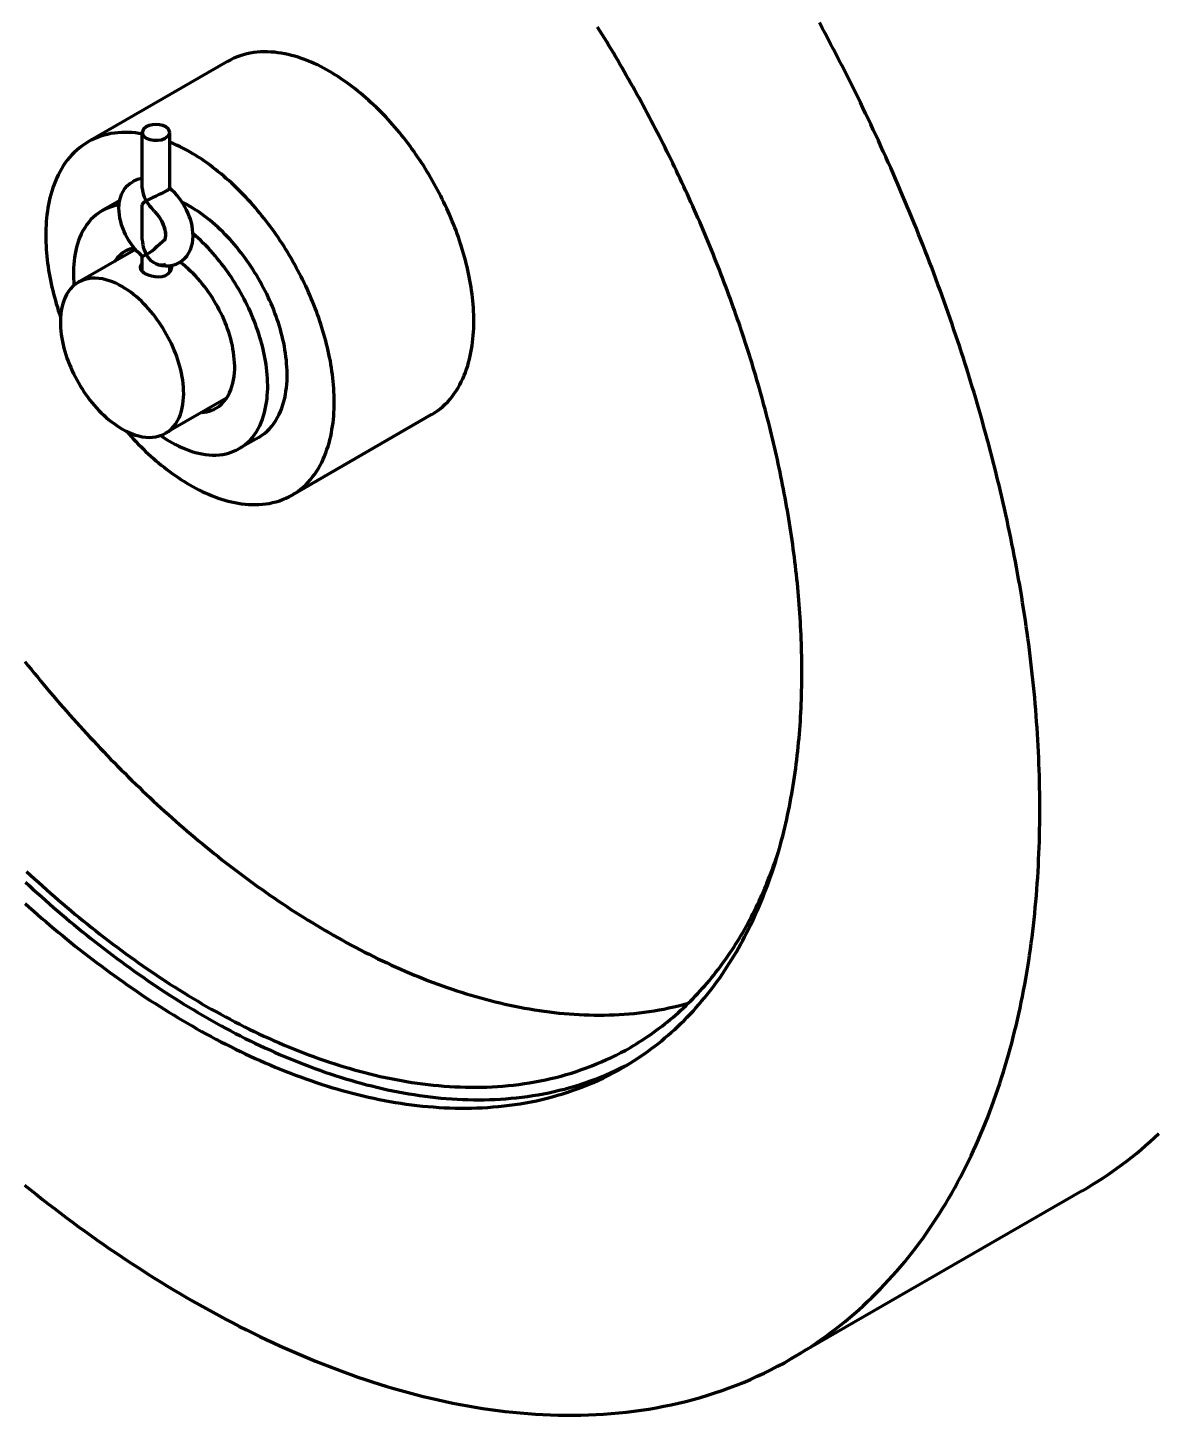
# Model space of a CAD drawing. Header units: millimetres. Extents: x 0 to 2382, y 0 to 420.
# Drawn here: x 293.44 to 309.89, y 55.86 to 76.07 of the extents above; entities that cross this region are included whole.
import ezdxf

# ---------------------------------------------------------------- set-up
doc = ezdxf.new("R2010")
doc.units = ezdxf.units.MM
doc.layers.add('01-VISIBLE', color=7, linetype='CONTINUOUS', lineweight=70)

msp = doc.modelspace()

# ---------------------------------------------------------------- linework, layer by layer
at = {"layer": '01-VISIBLE'}
for p, q in [((296.354, 75.581), (294.321, 74.407)), ((295.111, 73.733), (295.111, 74.546)), ((295.511, 73.733), (295.511, 74.546)), ((294.783, 73.554), (294.523, 73.404)), ((295.111, 72.988), (295.111, 73.491)), ((295.01, 72.842), (294.181, 72.363)), ((295.111, 72.519), (295.111, 72.744)), ((295.511, 72.505), (295.511, 72.604)), ((296.338, 70.676), (295.451, 70.164)), ((299.324, 70.437), (297.291, 69.263)), ((296.806, 70.103), (296.523, 69.94)), ((308.798, 59.129), (304.556, 56.68))]:
    msp.add_line(p, q, dxfattribs=at)
for points in [[(302.106, 60.923), (302.16, 60.955), (302.214, 60.988), (302.267, 61.021), (302.32, 61.055), (302.372, 61.09), (302.423, 61.126), (302.475, 61.163), (302.525, 61.2), (302.575, 61.238), (302.625, 61.277), (302.674, 61.316), (302.722, 61.357), (302.77, 61.397), (302.817, 61.439), (302.863, 61.481), (302.909, 61.524), (302.955, 61.568), (302.999, 61.612), (303.044, 61.657), (303.087, 61.702), (303.13, 61.748), (303.172, 61.795), (303.214, 61.842), (303.255, 61.89), (303.295, 61.938), (303.334, 61.987), (303.373, 62.036), (303.412, 62.086), (303.45, 62.136), (303.487, 62.187), (303.523, 62.238), (303.559, 62.29), (303.594, 62.342), (303.629, 62.395), (303.663, 62.448), (303.696, 62.501), (303.728, 62.555), (303.761, 62.609), (303.792, 62.663), (303.823, 62.718), (303.853, 62.773), (303.882, 62.829), (303.911, 62.885), (303.94, 62.941), (303.967, 62.997), (303.995, 63.054), (304.021, 63.111), (304.047, 63.168), (304.073, 63.226), (304.097, 63.284), (304.122, 63.342), (304.145, 63.4), (304.168, 63.458), (304.191, 63.517), (304.213, 63.576), (304.235, 63.635), (304.255, 63.694), (304.276, 63.754), (304.296, 63.813), (304.315, 63.873), (304.334, 63.933), (304.352, 63.993), (304.37, 64.054), (304.387, 64.114), (304.404, 64.175), (304.42, 64.236), (304.436, 64.296), (304.451, 64.357), (304.466, 64.419), (304.48, 64.48), (304.494, 64.541), (304.508, 64.603), (304.52, 64.664), (304.533, 64.726), (304.545, 64.787), (304.556, 64.849), (304.568, 64.911), (304.578, 64.973), (304.588, 65.035), (304.598, 65.097), (304.608, 65.159), (304.617, 65.222), (304.625, 65.284), (304.633, 65.346), (304.641, 65.409), (304.648, 65.471), (304.655, 65.534), (304.662, 65.596), (304.668, 65.659), (304.674, 65.721), (304.679, 65.784), (304.684, 65.847), (304.688, 65.909), (304.693, 65.972), (304.696, 66.035), (304.7, 66.098), (304.703, 66.161), (304.706, 66.223), (304.708, 66.286), (304.71, 66.349), (304.712, 66.412), (304.713, 66.475), (304.714, 66.538), (304.715, 66.601), (304.715, 66.663), (304.715, 66.726), (304.715, 66.789), (304.714, 66.852), (304.713, 66.915), (304.712, 66.978), (304.71, 67.041), (304.708, 67.103), (304.706, 67.166), (304.703, 67.229), (304.7, 67.292), (304.697, 67.355), (304.694, 67.418), (304.69, 67.48), (304.686, 67.543), (304.681, 67.606), (304.677, 67.668), (304.672, 67.731), (304.666, 67.794), (304.661, 67.856), (304.655, 67.919), (304.649, 67.982), (304.643, 68.044), (304.636, 68.107), (304.629, 68.169), (304.622, 68.232), (304.614, 68.294), (304.606, 68.357), (304.598, 68.419), (304.59, 68.481), (304.582, 68.544), (304.573, 68.606), (304.564, 68.668), (304.554, 68.73), (304.545, 68.792), (304.535, 68.854), (304.525, 68.916), (304.514, 68.979), (304.504, 69.04), (304.493, 69.102), (304.482, 69.164), (304.471, 69.226), (304.459, 69.288), (304.447, 69.35), (304.435, 69.411), (304.423, 69.473), (304.41, 69.535), (304.398, 69.596), (304.385, 69.658), (304.372, 69.719), (304.358, 69.781), (304.344, 69.842), (304.331, 69.903), (304.316, 69.965), (304.302, 70.026), (304.288, 70.087), (304.273, 70.148), (304.258, 70.209), (304.243, 70.27), (304.227, 70.331), (304.211, 70.392), (304.196, 70.453), (304.18, 70.514), (304.163, 70.575), (304.147, 70.635), (304.13, 70.696), (304.113, 70.756), (304.096, 70.817), (304.079, 70.877), (304.061, 70.938), (304.043, 70.998), (304.025, 71.058), (304.007, 71.119), (303.989, 71.179), (303.97, 71.239), (303.952, 71.299), (303.933, 71.359), (303.914, 71.419), (303.894, 71.478), (303.875, 71.538), (303.855, 71.598), (303.835, 71.658), (303.815, 71.717), (303.795, 71.777), (303.774, 71.836), (303.754, 71.896), (303.733, 71.955), (303.712, 72.014), (303.69, 72.073), (303.669, 72.132), (303.647, 72.191), (303.625, 72.25), (303.604, 72.309), (303.581, 72.368), (303.559, 72.427), (303.536, 72.486), (303.514, 72.544), (303.491, 72.603), (303.468, 72.661), (303.444, 72.72), (303.421, 72.778), (303.397, 72.836), (303.374, 72.895), (303.35, 72.953), (303.326, 73.011), (303.301, 73.069), (303.277, 73.127), (303.252, 73.185), (303.227, 73.242), (303.202, 73.3), (303.177, 73.358), (303.152, 73.415), (303.126, 73.473), (303.1, 73.53), (303.075, 73.587), (303.049, 73.645), (303.022, 73.702), (302.996, 73.759), (302.969, 73.816), (302.943, 73.873), (302.916, 73.93), (302.889, 73.986), (302.862, 74.043), (302.834, 74.1), (302.807, 74.156), (302.779, 74.213), (302.751, 74.269), (302.723, 74.325), (302.695, 74.381), (302.666, 74.437), (302.638, 74.494), (302.609, 74.549), (302.58, 74.605), (302.551, 74.661), (302.522, 74.717), (302.493, 74.772), (302.463, 74.828), (302.434, 74.883), (302.404, 74.939), (302.374, 74.994), (302.344, 75.049), (302.313, 75.104), (302.283, 75.159), (302.252, 75.214), (302.222, 75.269), (302.191, 75.324), (302.159, 75.379), (302.128, 75.433), (302.097, 75.488), (302.065, 75.542), (302.034, 75.596), (302.002, 75.65), (301.97, 75.705), (301.937, 75.759), (301.905, 75.812), (301.873, 75.866), (301.84, 75.92), (301.807, 75.974), (301.774, 76.027), (301.741, 76.081)], [(304.556, 56.68), (304.631, 56.724), (304.706, 56.769), (304.78, 56.816), (304.853, 56.863), (304.925, 56.912), (304.997, 56.962), (305.068, 57.012), (305.138, 57.064), (305.208, 57.117), (305.277, 57.171), (305.345, 57.226), (305.412, 57.282), (305.478, 57.338), (305.544, 57.396), (305.608, 57.455), (305.672, 57.515), (305.735, 57.575), (305.797, 57.637), (305.858, 57.699), (305.919, 57.762), (305.978, 57.826), (306.037, 57.891), (306.094, 57.956), (306.151, 58.022), (306.207, 58.089), (306.262, 58.157), (306.316, 58.226), (306.37, 58.295), (306.422, 58.365), (306.474, 58.435), (306.524, 58.507), (306.574, 58.578), (306.623, 58.651), (306.671, 58.724), (306.718, 58.797), (306.764, 58.871), (306.81, 58.946), (306.854, 59.021), (306.898, 59.097), (306.94, 59.173), (306.982, 59.25), (307.023, 59.327), (307.064, 59.404), (307.103, 59.482), (307.142, 59.56), (307.179, 59.639), (307.216, 59.718), (307.252, 59.798), (307.288, 59.878), (307.322, 59.958), (307.356, 60.039), (307.389, 60.119), (307.421, 60.201), (307.452, 60.282), (307.483, 60.364), (307.512, 60.446), (307.541, 60.528), (307.57, 60.611), (307.597, 60.694), (307.624, 60.777), (307.65, 60.86), (307.676, 60.944), (307.7, 61.028), (307.724, 61.112), (307.748, 61.196), (307.77, 61.28), (307.792, 61.365), (307.813, 61.45), (307.834, 61.534), (307.854, 61.619), (307.873, 61.705), (307.892, 61.79), (307.91, 61.875), (307.927, 61.961), (307.943, 62.047), (307.96, 62.133), (307.975, 62.219), (307.99, 62.305), (308.004, 62.391), (308.018, 62.477), (308.031, 62.563), (308.043, 62.65), (308.055, 62.736), (308.066, 62.823), (308.077, 62.91), (308.087, 62.996), (308.097, 63.083), (308.106, 63.17), (308.114, 63.257), (308.122, 63.344), (308.13, 63.431), (308.136, 63.518), (308.143, 63.605), (308.149, 63.692), (308.154, 63.779), (308.159, 63.867), (308.163, 63.954), (308.167, 64.041), (308.17, 64.128), (308.173, 64.216), (308.175, 64.303), (308.177, 64.39), (308.179, 64.478), (308.18, 64.565), (308.18, 64.652), (308.18, 64.74), (308.179, 64.827), (308.179, 64.914), (308.177, 65.002), (308.175, 65.089), (308.173, 65.176), (308.17, 65.263), (308.167, 65.351), (308.164, 65.438), (308.159, 65.525), (308.155, 65.612), (308.15, 65.7), (308.145, 65.787), (308.139, 65.874), (308.133, 65.961), (308.127, 66.048), (308.12, 66.135), (308.112, 66.222), (308.105, 66.309), (308.097, 66.396), (308.088, 66.483), (308.079, 66.57), (308.07, 66.657), (308.06, 66.744), (308.05, 66.83), (308.04, 66.917), (308.029, 67.004), (308.018, 67.09), (308.006, 67.177), (307.994, 67.263), (307.982, 67.35), (307.97, 67.436), (307.957, 67.523), (307.943, 67.609), (307.93, 67.695), (307.916, 67.782), (307.901, 67.868), (307.887, 67.954), (307.871, 68.04), (307.856, 68.126), (307.84, 68.212), (307.824, 68.297), (307.808, 68.383), (307.791, 68.469), (307.774, 68.555), (307.757, 68.64), (307.739, 68.726), (307.721, 68.811), (307.703, 68.897), (307.684, 68.982), (307.665, 69.067), (307.646, 69.152), (307.626, 69.237), (307.606, 69.322), (307.586, 69.407), (307.566, 69.492), (307.545, 69.577), (307.524, 69.662), (307.502, 69.747), (307.48, 69.831), (307.458, 69.916), (307.436, 70), (307.413, 70.084), (307.39, 70.169), (307.367, 70.253), (307.344, 70.337), (307.32, 70.421), (307.296, 70.505), (307.272, 70.589), (307.247, 70.673), (307.222, 70.756), (307.197, 70.84), (307.171, 70.923), (307.146, 71.007), (307.12, 71.09), (307.093, 71.174), (307.067, 71.257), (307.04, 71.34), (307.013, 71.423), (306.985, 71.506), (306.958, 71.589), (306.93, 71.671), (306.902, 71.754), (306.873, 71.837), (306.844, 71.919), (306.815, 72.001), (306.786, 72.084), (306.757, 72.166), (306.727, 72.248), (306.697, 72.33), (306.667, 72.412), (306.636, 72.494), (306.605, 72.576), (306.574, 72.657), (306.543, 72.739), (306.511, 72.82), (306.48, 72.901), (306.447, 72.983), (306.415, 73.064), (306.383, 73.145), (306.35, 73.226), (306.317, 73.307), (306.283, 73.387), (306.25, 73.468), (306.216, 73.549), (306.182, 73.629), (306.148, 73.709), (306.113, 73.79), (306.079, 73.87), (306.044, 73.95), (306.008, 74.03), (305.973, 74.109), (305.937, 74.189), (305.901, 74.269), (305.865, 74.348), (305.829, 74.428), (305.792, 74.507), (305.755, 74.586), (305.718, 74.665), (305.681, 74.744), (305.643, 74.823), (305.605, 74.902), (305.567, 74.98), (305.529, 75.059), (305.491, 75.137), (305.452, 75.215), (305.413, 75.294), (305.374, 75.372), (305.334, 75.45), (305.295, 75.527), (305.255, 75.605), (305.215, 75.683), (305.175, 75.76), (305.134, 75.838), (305.093, 75.915), (305.052, 75.992), (305.011, 76.069), (304.97, 76.146)], [(297.839, 75.434), (297.795, 75.458), (297.75, 75.482), (297.706, 75.506), (297.66, 75.528), (297.615, 75.549), (297.569, 75.569), (297.522, 75.589), (297.475, 75.607), (297.428, 75.624), (297.38, 75.64), (297.331, 75.655), (297.283, 75.668), (297.234, 75.68), (297.185, 75.691), (297.135, 75.7), (297.085, 75.707), (297.035, 75.713), (296.985, 75.717), (296.935, 75.719), (296.884, 75.72), (296.834, 75.718), (296.783, 75.715), (296.733, 75.709), (296.684, 75.701), (296.634, 75.691), (296.585, 75.678), (296.537, 75.663), (296.49, 75.646), (296.443, 75.627), (296.398, 75.605), (296.354, 75.581)], [(299.324, 70.437), (299.366, 70.463), (299.408, 70.491), (299.448, 70.522), (299.486, 70.554), (299.523, 70.588), (299.558, 70.624), (299.592, 70.661), (299.624, 70.7), (299.653, 70.741), (299.682, 70.782), (299.708, 70.825), (299.733, 70.869), (299.756, 70.913), (299.778, 70.958), (299.798, 71.005), (299.816, 71.051), (299.833, 71.099), (299.849, 71.146), (299.863, 71.195), (299.876, 71.243), (299.887, 71.292), (299.897, 71.341), (299.906, 71.391), (299.914, 71.44), (299.921, 71.49), (299.926, 71.54), (299.931, 71.59), (299.934, 71.64), (299.937, 71.69), (299.938, 71.741), (299.939, 71.791), (299.938, 71.841), (299.937, 71.891), (299.935, 71.942), (299.932, 71.992), (299.928, 72.042), (299.924, 72.092), (299.919, 72.142), (299.913, 72.192), (299.906, 72.242), (299.899, 72.291), (299.89, 72.341), (299.882, 72.39), (299.872, 72.44), (299.862, 72.489), (299.852, 72.538), (299.84, 72.587), (299.828, 72.636), (299.816, 72.684), (299.803, 72.733), (299.789, 72.781), (299.775, 72.829), (299.76, 72.878), (299.745, 72.925), (299.729, 72.973), (299.713, 73.021), (299.696, 73.068), (299.679, 73.115), (299.661, 73.162), (299.643, 73.209), (299.624, 73.255), (299.604, 73.302), (299.585, 73.348), (299.564, 73.394), (299.544, 73.44), (299.523, 73.485), (299.501, 73.531), (299.479, 73.576), (299.456, 73.621), (299.434, 73.665), (299.41, 73.71), (299.386, 73.754), (299.362, 73.798), (299.337, 73.842), (299.312, 73.886), (299.287, 73.929), (299.261, 73.972), (299.234, 74.015), (299.208, 74.057), (299.18, 74.099), (299.153, 74.141), (299.125, 74.183), (299.096, 74.224), (299.068, 74.266), (299.038, 74.306), (299.009, 74.347), (298.979, 74.387), (298.948, 74.427), (298.917, 74.467), (298.886, 74.506), (298.854, 74.545), (298.822, 74.584), (298.789, 74.622), (298.756, 74.66), (298.723, 74.697), (298.689, 74.735), (298.655, 74.771), (298.621, 74.808), (298.586, 74.844), (298.55, 74.879), (298.514, 74.915), (298.478, 74.949), (298.441, 74.984), (298.404, 75.018), (298.367, 75.051), (298.329, 75.084), (298.29, 75.116), (298.251, 75.148), (298.212, 75.179), (298.172, 75.21), (298.132, 75.24), (298.092, 75.27), (298.051, 75.299), (298.009, 75.327), (297.967, 75.355), (297.925, 75.382), (297.882, 75.408), (297.839, 75.434)], [(295.511, 74.546), (295.494, 74.592), (295.456, 74.625), (295.41, 74.646), (295.361, 74.658), (295.311, 74.661), (295.26, 74.658), (295.211, 74.646), (295.166, 74.625), (295.128, 74.592), (295.111, 74.546)], [(294.321, 74.407), (294.278, 74.381), (294.236, 74.352), (294.196, 74.322), (294.157, 74.289), (294.12, 74.255), (294.085, 74.218), (294.051, 74.181), (294.019, 74.141), (293.989, 74.101), (293.961, 74.059), (293.934, 74.016), (293.909, 73.972), (293.886, 73.927), (293.865, 73.882), (293.845, 73.835), (293.826, 73.788), (293.809, 73.741), (293.794, 73.692), (293.78, 73.644), (293.767, 73.595), (293.756, 73.546), (293.746, 73.496), (293.737, 73.447), (293.729, 73.397), (293.723, 73.346), (293.717, 73.296), (293.713, 73.246), (293.71, 73.196), (293.707, 73.145), (293.706, 73.095), (293.706, 73.044), (293.706, 72.993), (293.707, 72.943), (293.71, 72.893), (293.713, 72.842), (293.717, 72.792), (293.721, 72.741), (293.727, 72.691), (293.733, 72.641), (293.74, 72.591), (293.747, 72.541), (293.756, 72.491), (293.765, 72.441), (293.774, 72.392), (293.785, 72.342), (293.796, 72.293), (293.807, 72.244), (293.819, 72.195), (293.832, 72.146), (293.845, 72.097), (293.859, 72.049), (293.874, 72), (293.888, 71.952), (293.904, 71.904), (293.92, 71.856)], [(295.111, 74.525), (295.06, 74.532), (295.01, 74.539), (294.959, 74.543), (294.908, 74.546), (294.857, 74.546), (294.806, 74.545), (294.755, 74.541), (294.705, 74.536), (294.654, 74.528), (294.604, 74.518), (294.555, 74.505), (294.506, 74.49), (294.458, 74.473), (294.411, 74.453), (294.365, 74.431), (294.321, 74.407)], [(295.111, 74.546), (295.113, 74.528), (295.119, 74.512), (295.129, 74.497), (295.141, 74.485), (295.155, 74.474), (295.169, 74.464)], [(295.169, 74.464), (295.222, 74.442), (295.278, 74.432), (295.335, 74.431), (295.391, 74.44), (295.444, 74.46), (295.49, 74.494), (295.511, 74.546)], [(295.806, 74.26), (295.758, 74.287), (295.709, 74.313), (295.661, 74.338), (295.611, 74.362), (295.561, 74.385), (295.511, 74.406)], [(297.291, 69.263), (297.334, 69.289), (297.375, 69.317), (297.415, 69.348), (297.453, 69.38), (297.49, 69.414), (297.525, 69.45), (297.559, 69.488), (297.591, 69.527), (297.621, 69.567), (297.649, 69.609), (297.675, 69.651), (297.7, 69.695), (297.723, 69.739), (297.745, 69.785), (297.765, 69.831), (297.783, 69.878), (297.8, 69.925), (297.816, 69.973), (297.83, 70.021), (297.843, 70.069), (297.854, 70.118), (297.864, 70.168), (297.873, 70.217), (297.881, 70.267), (297.888, 70.316), (297.893, 70.366), (297.898, 70.416), (297.901, 70.467), (297.904, 70.517), (297.905, 70.567), (297.906, 70.617), (297.905, 70.667), (297.904, 70.718), (297.902, 70.768), (297.899, 70.818), (297.895, 70.868), (297.891, 70.918), (297.886, 70.968), (297.88, 71.018), (297.873, 71.068), (297.866, 71.118), (297.858, 71.167), (297.849, 71.217), (297.839, 71.266), (297.829, 71.315), (297.819, 71.364), (297.807, 71.413), (297.795, 71.462), (297.783, 71.511), (297.77, 71.559), (297.756, 71.608), (297.742, 71.656), (297.727, 71.704), (297.712, 71.752), (297.696, 71.799), (297.68, 71.847), (297.663, 71.894), (297.646, 71.941), (297.628, 71.988), (297.61, 72.035), (297.591, 72.082), (297.571, 72.128), (297.552, 72.174), (297.532, 72.22), (297.511, 72.266), (297.49, 72.312), (297.468, 72.357), (297.446, 72.402), (297.424, 72.447), (297.401, 72.492), (297.377, 72.536), (297.353, 72.58), (297.329, 72.625), (297.304, 72.668), (297.279, 72.712), (297.254, 72.755), (297.228, 72.798), (297.202, 72.841), (297.175, 72.883), (297.148, 72.926), (297.12, 72.968), (297.092, 73.009), (297.063, 73.051), (297.035, 73.092), (297.005, 73.133), (296.976, 73.173), (296.946, 73.213), (296.915, 73.253), (296.884, 73.293), (296.853, 73.332), (296.821, 73.371), (296.789, 73.41), (296.757, 73.448), (296.724, 73.486), (296.69, 73.524), (296.656, 73.561), (296.622, 73.598), (296.588, 73.634), (296.553, 73.67), (296.517, 73.706), (296.481, 73.741), (296.445, 73.776), (296.408, 73.81), (296.371, 73.844), (296.334, 73.877), (296.296, 73.91), (296.257, 73.943), (296.218, 73.974), (296.179, 74.006), (296.139, 74.036), (296.099, 74.067), (296.059, 74.096), (296.018, 74.125), (295.976, 74.154), (295.934, 74.181), (295.892, 74.208), (295.849, 74.234), (295.806, 74.26)], [(295.111, 72.744), (295.074, 72.777), (295.038, 72.812), (295.004, 72.849), (294.973, 72.888), (294.943, 72.929), (294.915, 72.971), (294.89, 73.014), (294.867, 73.059), (294.845, 73.104), (294.826, 73.151), (294.81, 73.198), (294.796, 73.246), (294.785, 73.295), (294.777, 73.345), (294.772, 73.395), (294.771, 73.445), (294.774, 73.495), (294.781, 73.545), (294.793, 73.594), (294.81, 73.641), (294.832, 73.686), (294.859, 73.728), (294.892, 73.767), (294.929, 73.8), (294.971, 73.828)], [(295.111, 73.875), (295.086, 73.871), (295.062, 73.865), (295.038, 73.859), (295.015, 73.85), (294.993, 73.84), (294.971, 73.828)], [(295.111, 73.733), (295.113, 73.701), (295.119, 73.669), (295.128, 73.638), (295.14, 73.608), (295.154, 73.578), (295.169, 73.55)], [(295.452, 73.688), (295.406, 73.663), (295.359, 73.64), (295.311, 73.618), (295.263, 73.596), (295.216, 73.574), (295.169, 73.55)], [(295.452, 73.688), (295.463, 73.695), (295.473, 73.701), (295.484, 73.708), (295.494, 73.715), (295.504, 73.723), (295.511, 73.733)], [(295.511, 73.733), (295.511, 73.734), (295.511, 73.734), (295.511, 73.734), (295.51, 73.735), (295.51, 73.735), (295.51, 73.735)], [(295.651, 72.65), (295.692, 72.678), (295.73, 72.712), (295.762, 72.75), (295.789, 72.792), (295.811, 72.837), (295.828, 72.885), (295.84, 72.933), (295.847, 72.983), (295.85, 73.033), (295.849, 73.083), (295.844, 73.133), (295.836, 73.183), (295.825, 73.232), (295.811, 73.28), (295.795, 73.327), (295.776, 73.374), (295.755, 73.42), (295.732, 73.464), (295.706, 73.507), (295.679, 73.549), (295.649, 73.59), (295.618, 73.629), (295.584, 73.666), (295.548, 73.701), (295.511, 73.734)], [(294.523, 73.404), (294.48, 73.377), (294.439, 73.346), (294.4, 73.313), (294.364, 73.277), (294.331, 73.238), (294.3, 73.198), (294.272, 73.155), (294.246, 73.111), (294.223, 73.066), (294.203, 73.019), (294.184, 72.972), (294.168, 72.923), (294.154, 72.874), (294.143, 72.825), (294.133, 72.775), (294.125, 72.724), (294.118, 72.674), (294.114, 72.623), (294.111, 72.572), (294.109, 72.521), (294.109, 72.47), (294.11, 72.419), (294.112, 72.368), (294.116, 72.317)], [(294.774, 73.489), (294.73, 73.482), (294.687, 73.471), (294.644, 73.459), (294.602, 73.443), (294.562, 73.425), (294.523, 73.404)], [(295.169, 73.55), (295.157, 73.542), (295.145, 73.534), (295.134, 73.526), (295.123, 73.516), (295.115, 73.504), (295.111, 73.491)], [(295.286, 73.398), (295.264, 73.422), (295.243, 73.446), (295.223, 73.47), (295.204, 73.496), (295.186, 73.522), (295.169, 73.55)], [(295.171, 73.482), (295.171, 73.482), (295.171, 73.482), (295.171, 73.482), (295.171, 73.482), (295.171, 73.482), (295.171, 73.482)], [(295.286, 73.398), (295.32, 73.361), (295.351, 73.321), (295.378, 73.278), (295.401, 73.233), (295.421, 73.186), (295.436, 73.138), (295.447, 73.088), (295.45, 73.038), (295.441, 72.989)], [(295.291, 73.393), (295.328, 73.351), (295.361, 73.306), (295.389, 73.257), (295.413, 73.206), (295.432, 73.154), (295.445, 73.099), (295.45, 73.043), (295.441, 72.989)], [(295.806, 73.468), (295.787, 73.478), (295.769, 73.489), (295.75, 73.499), (295.731, 73.509), (295.712, 73.518), (295.693, 73.528)], [(296.806, 70.103), (296.848, 70.13), (296.889, 70.16), (296.927, 70.193), (296.963, 70.228), (296.996, 70.267), (297.027, 70.307), (297.055, 70.349), (297.081, 70.392), (297.104, 70.437), (297.124, 70.483), (297.143, 70.531), (297.159, 70.578), (297.173, 70.627), (297.185, 70.676), (297.195, 70.726), (297.203, 70.775), (297.209, 70.826), (297.214, 70.876), (297.218, 70.926), (297.219, 70.977), (297.22, 71.027), (297.219, 71.078), (297.217, 71.128), (297.213, 71.179), (297.209, 71.229), (297.203, 71.279), (297.196, 71.329), (297.188, 71.379), (297.18, 71.429), (297.17, 71.479), (297.159, 71.528), (297.147, 71.577), (297.135, 71.626), (297.121, 71.675), (297.107, 71.723), (297.092, 71.772), (297.076, 71.82), (297.059, 71.867), (297.042, 71.915), (297.024, 71.962), (297.005, 72.009), (296.985, 72.055), (296.965, 72.101), (296.944, 72.147), (296.922, 72.193), (296.9, 72.238), (296.877, 72.283), (296.853, 72.328), (296.828, 72.372), (296.803, 72.416), (296.778, 72.46), (296.752, 72.503), (296.725, 72.546), (296.697, 72.588), (296.669, 72.63), (296.64, 72.672), (296.611, 72.713), (296.581, 72.753), (296.55, 72.794), (296.519, 72.833), (296.487, 72.873), (296.455, 72.911), (296.422, 72.949), (296.388, 72.987), (296.353, 73.024), (296.319, 73.061), (296.283, 73.097), (296.247, 73.132), (296.21, 73.166), (296.172, 73.2), (296.134, 73.234), (296.096, 73.266), (296.056, 73.298), (296.016, 73.328), (295.975, 73.358), (295.934, 73.387), (295.892, 73.415), (295.849, 73.442), (295.806, 73.468)], [(295.111, 72.988), (295.112, 72.949), (295.117, 72.911), (295.126, 72.873), (295.137, 72.836), (295.151, 72.8), (295.169, 72.766)], [(295.169, 72.766), (295.212, 72.793), (295.253, 72.823), (295.292, 72.856), (295.329, 72.89), (295.366, 72.925), (295.403, 72.959), (295.442, 72.992)], [(295.441, 72.989), (295.442, 72.99), (295.444, 72.992), (295.445, 72.993), (295.447, 72.994), (295.448, 72.995), (295.45, 72.997)], [(296.523, 69.94), (296.566, 69.967), (296.606, 69.997), (296.645, 70.03), (296.68, 70.065), (296.714, 70.103), (296.744, 70.144), (296.772, 70.186), (296.798, 70.229), (296.821, 70.274), (296.842, 70.32), (296.86, 70.368), (296.876, 70.416), (296.89, 70.464), (296.902, 70.513), (296.912, 70.563), (296.92, 70.613), (296.927, 70.663), (296.931, 70.713), (296.935, 70.764), (296.937, 70.814), (296.937, 70.865), (296.936, 70.915), (296.934, 70.966), (296.93, 71.016), (296.926, 71.067), (296.92, 71.117), (296.913, 71.167), (296.905, 71.217), (296.896, 71.267), (296.887, 71.316), (296.876, 71.366), (296.864, 71.415), (296.851, 71.464), (296.838, 71.513), (296.824, 71.561), (296.809, 71.61), (296.793, 71.658), (296.776, 71.705), (296.758, 71.753), (296.74, 71.8), (296.721, 71.847), (296.702, 71.893), (296.681, 71.94), (296.66, 71.986), (296.638, 72.031), (296.616, 72.077), (296.593, 72.122), (296.569, 72.166), (296.545, 72.211), (296.52, 72.254), (296.494, 72.298), (296.468, 72.341), (296.441, 72.384), (296.413, 72.426), (296.385, 72.468), (296.356, 72.51), (296.327, 72.551), (296.297, 72.592), (296.266, 72.632), (296.235, 72.672), (296.203, 72.711), (296.17, 72.75), (296.137, 72.788), (296.103, 72.826), (296.069, 72.863), (296.034, 72.899), (295.998, 72.935), (295.962, 72.97), (295.925, 73.005), (295.888, 73.039), (295.849, 73.072)], [(294.863, 72.815), (294.832, 72.796), (294.804, 72.774), (294.777, 72.75), (294.752, 72.724), (294.729, 72.697), (294.708, 72.668)], [(294.992, 72.865), (294.969, 72.859), (294.947, 72.852), (294.925, 72.845), (294.904, 72.836), (294.883, 72.826), (294.863, 72.815)], [(295.004, 72.85), (295.002, 72.847), (294.999, 72.844), (294.997, 72.84), (294.995, 72.837), (294.993, 72.834), (294.991, 72.831)], [(295.004, 72.85), (295.002, 72.847), (294.999, 72.844), (294.997, 72.84), (294.995, 72.837), (294.993, 72.834), (294.991, 72.831)], [(295.111, 72.744), (295.122, 72.744), (295.132, 72.747), (295.141, 72.751), (295.151, 72.756), (295.16, 72.761), (295.169, 72.766)], [(295.344, 72.618), (295.307, 72.631), (295.273, 72.651), (295.242, 72.675), (295.215, 72.703), (295.19, 72.733), (295.169, 72.766)], [(295.111, 72.636), (295.103, 72.628), (295.096, 72.619), (295.09, 72.61), (295.085, 72.6), (295.082, 72.589), (295.081, 72.578)], [(295.081, 72.578), (295.084, 72.559), (295.092, 72.542), (295.103, 72.527), (295.117, 72.514), (295.132, 72.502), (295.148, 72.492)], [(295.111, 72.745), (295.111, 72.745), (295.111, 72.745), (295.111, 72.744), (295.111, 72.744), (295.111, 72.744), (295.111, 72.744)], [(295.148, 72.492), (295.195, 72.47), (295.245, 72.455), (295.296, 72.446), (295.348, 72.444), (295.399, 72.449), (295.449, 72.463), (295.494, 72.489), (295.528, 72.528), (295.541, 72.578)], [(295.344, 72.618), (295.395, 72.607), (295.448, 72.601), (295.501, 72.603), (295.553, 72.612), (295.603, 72.627), (295.651, 72.65)], [(295.452, 72.627), (295.435, 72.619), (295.417, 72.614), (295.399, 72.612), (295.38, 72.612), (295.362, 72.614), (295.344, 72.618)], [(295.541, 72.578), (295.541, 72.583), (295.54, 72.588), (295.539, 72.593), (295.539, 72.598), (295.537, 72.603), (295.536, 72.608)], [(296.183, 70.529), (296.225, 70.556), (296.264, 70.588), (296.299, 70.625), (296.33, 70.664), (296.357, 70.706), (296.38, 70.751), (296.4, 70.797), (296.417, 70.845), (296.43, 70.894), (296.44, 70.943), (296.448, 70.993), (296.453, 71.043), (296.456, 71.093), (296.456, 71.143), (296.455, 71.194), (296.451, 71.244), (296.446, 71.294), (296.44, 71.344), (296.431, 71.394), (296.422, 71.443), (296.411, 71.492), (296.398, 71.541), (296.384, 71.589), (296.369, 71.637), (296.353, 71.685), (296.336, 71.732), (296.317, 71.779), (296.297, 71.826), (296.277, 71.872), (296.255, 71.917), (296.232, 71.962), (296.209, 72.006), (296.184, 72.05), (296.159, 72.094), (296.132, 72.137), (296.104, 72.179), (296.076, 72.22), (296.047, 72.261), (296.016, 72.301), (295.985, 72.341), (295.953, 72.38), (295.92, 72.418), (295.886, 72.455), (295.851, 72.491), (295.815, 72.527), (295.778, 72.561), (295.74, 72.594), (295.702, 72.626), (295.662, 72.657)], [(294.181, 72.363), (294.139, 72.336), (294.101, 72.304), (294.066, 72.267), (294.036, 72.228), (294.009, 72.185), (293.987, 72.141), (293.968, 72.094), (293.952, 72.047), (293.94, 71.998), (293.93, 71.949), (293.924, 71.899), (293.92, 71.849), (293.918, 71.799), (293.918, 71.749), (293.92, 71.699), (293.925, 71.65), (293.931, 71.6), (293.938, 71.55), (293.947, 71.501), (293.958, 71.452), (293.97, 71.404), (293.983, 71.355), (293.998, 71.308), (294.014, 71.26), (294.031, 71.213), (294.049, 71.166), (294.068, 71.12), (294.089, 71.075), (294.11, 71.029), (294.133, 70.985), (294.156, 70.94), (294.181, 70.897), (294.206, 70.854), (294.233, 70.811), (294.26, 70.769), (294.289, 70.728), (294.318, 70.688), (294.348, 70.648), (294.38, 70.609), (294.412, 70.571), (294.445, 70.533), (294.479, 70.496), (294.514, 70.461), (294.55, 70.426), (294.587, 70.392), (294.625, 70.36), (294.664, 70.329), (294.705, 70.299), (294.746, 70.27), (294.788, 70.243), (294.831, 70.218), (294.875, 70.194), (294.92, 70.173), (294.967, 70.154), (295.014, 70.138), (295.062, 70.124), (295.111, 70.114), (295.161, 70.107), (295.211, 70.104), (295.261, 70.106), (295.31, 70.112), (295.359, 70.124), (295.406, 70.141), (295.451, 70.164)], [(294.816, 72.3), (294.771, 72.325), (294.724, 72.348), (294.677, 72.368), (294.629, 72.386), (294.58, 72.4), (294.53, 72.412), (294.479, 72.419), (294.427, 72.423), (294.376, 72.421), (294.325, 72.415), (294.275, 72.404), (294.227, 72.386), (294.181, 72.363)], [(295.451, 70.164), (295.493, 70.191), (295.532, 70.224), (295.567, 70.261), (295.597, 70.301), (295.624, 70.345), (295.646, 70.39), (295.665, 70.437), (295.681, 70.485), (295.693, 70.534), (295.702, 70.584), (295.708, 70.635), (295.712, 70.685), (295.714, 70.736), (295.713, 70.787), (295.71, 70.837), (295.706, 70.888), (295.699, 70.938), (295.691, 70.988), (295.682, 71.038), (295.671, 71.087), (295.658, 71.136), (295.644, 71.185), (295.629, 71.234), (295.613, 71.281), (295.595, 71.329), (295.576, 71.376), (295.556, 71.423), (295.535, 71.469), (295.513, 71.514), (295.49, 71.56), (295.465, 71.604), (295.44, 71.648), (295.414, 71.691), (295.387, 71.734), (295.358, 71.776), (295.329, 71.818), (295.299, 71.858), (295.268, 71.898), (295.236, 71.938), (295.203, 71.976), (295.168, 72.013), (295.133, 72.05), (295.097, 72.086), (295.06, 72.12), (295.022, 72.154), (294.983, 72.186), (294.943, 72.217), (294.901, 72.246), (294.859, 72.274), (294.816, 72.3)], [(296.261, 70.631), (296.269, 70.632), (296.277, 70.633), (296.285, 70.633), (296.293, 70.634), (296.301, 70.635), (296.309, 70.637)], [(296.261, 70.631), (296.269, 70.632), (296.277, 70.633), (296.285, 70.633), (296.293, 70.634), (296.301, 70.635), (296.309, 70.637)], [(295.978, 70.468), (296.014, 70.472), (296.049, 70.478), (296.084, 70.486), (296.118, 70.498), (296.151, 70.512), (296.183, 70.529)], [(294.881, 70.192), (294.914, 70.154), (294.948, 70.116), (294.983, 70.079), (295.017, 70.042), (295.053, 70.006), (295.088, 69.97), (295.124, 69.935), (295.16, 69.9), (295.197, 69.865), (295.235, 69.831), (295.272, 69.797), (295.31, 69.764), (295.349, 69.732), (295.388, 69.7), (295.427, 69.668), (295.467, 69.637), (295.508, 69.607), (295.548, 69.577), (295.59, 69.548), (295.631, 69.519), (295.674, 69.491), (295.716, 69.464), (295.759, 69.437), (295.803, 69.412), (295.847, 69.387), (295.891, 69.363), (295.936, 69.339), (295.981, 69.317), (296.027, 69.296), (296.073, 69.275), (296.12, 69.256), (296.167, 69.238), (296.214, 69.22), (296.262, 69.204), (296.311, 69.19), (296.359, 69.176), (296.408, 69.164), (296.458, 69.153), (296.507, 69.144), (296.557, 69.137), (296.608, 69.131), (296.658, 69.127), (296.708, 69.124), (296.759, 69.124), (296.809, 69.125), (296.86, 69.129), (296.91, 69.135), (296.96, 69.143), (297.009, 69.153), (297.058, 69.165), (297.107, 69.18), (297.154, 69.197), (297.201, 69.217), (297.246, 69.239), (297.291, 69.263)], [(295.379, 70.13), (295.421, 70.102), (295.464, 70.074), (295.507, 70.048), (295.551, 70.022), (295.596, 69.998), (295.642, 69.976), (295.688, 69.954), (295.735, 69.935), (295.783, 69.916), (295.831, 69.9), (295.88, 69.885), (295.929, 69.873), (295.979, 69.863), (296.03, 69.855), (296.08, 69.849), (296.131, 69.846), (296.182, 69.846), (296.233, 69.85), (296.284, 69.856), (296.334, 69.866), (296.383, 69.879), (296.431, 69.896), (296.478, 69.916), (296.523, 69.94)], [(293.4, 66.84), (293.445, 66.783), (293.491, 66.727), (293.537, 66.67), (293.583, 66.614), (293.629, 66.557), (293.676, 66.501), (293.723, 66.445), (293.77, 66.39), (293.817, 66.334), (293.864, 66.279), (293.912, 66.224), (293.959, 66.169), (294.007, 66.114), (294.056, 66.059), (294.104, 66.005), (294.153, 65.95), (294.201, 65.896), (294.251, 65.842), (294.3, 65.789), (294.349, 65.735), (294.399, 65.682), (294.449, 65.628), (294.499, 65.576), (294.549, 65.523), (294.6, 65.47), (294.65, 65.418), (294.701, 65.366), (294.752, 65.314), (294.804, 65.262), (294.855, 65.211), (294.907, 65.159), (294.959, 65.108), (295.011, 65.057), (295.064, 65.007), (295.116, 64.956), (295.169, 64.906), (295.222, 64.856), (295.275, 64.806), (295.329, 64.757), (295.383, 64.707), (295.436, 64.658), (295.491, 64.61), (295.545, 64.561), (295.599, 64.513), (295.654, 64.465), (295.709, 64.417), (295.764, 64.369), (295.82, 64.322), (295.875, 64.275), (295.931, 64.228), (295.987, 64.181), (296.044, 64.135), (296.1, 64.089), (296.157, 64.043), (296.214, 63.998), (296.271, 63.952), (296.328, 63.908), (296.386, 63.863), (296.444, 63.818), (296.502, 63.774), (296.56, 63.731), (296.618, 63.687), (296.677, 63.644), (296.736, 63.601), (296.795, 63.558), (296.855, 63.516), (296.914, 63.474), (296.974, 63.433), (297.034, 63.391), (297.094, 63.35), (297.155, 63.31), (297.216, 63.269), (297.276, 63.229), (297.338, 63.19), (297.399, 63.151), (297.461, 63.112), (297.523, 63.073), (297.585, 63.035), (297.647, 62.997), (297.709, 62.96), (297.772, 62.923), (297.835, 62.886), (297.898, 62.85), (297.962, 62.814), (298.026, 62.778), (298.089, 62.743), (298.154, 62.709), (298.218, 62.675), (298.283, 62.641), (298.347, 62.607), (298.412, 62.575), (298.478, 62.542), (298.543, 62.51), (298.609, 62.479), (298.675, 62.448), (298.741, 62.417), (298.807, 62.387), (298.874, 62.357), (298.941, 62.328), (299.008, 62.3), (299.075, 62.271), (299.142, 62.244), (299.21, 62.217), (299.278, 62.19), (299.346, 62.165), (299.414, 62.139), (299.483, 62.114), (299.552, 62.09), (299.621, 62.067), (299.69, 62.044), (299.759, 62.021), (299.829, 61.999), (299.898, 61.978), (299.968, 61.958), (300.039, 61.938), (300.109, 61.919), (300.179, 61.9), (300.25, 61.882), (300.321, 61.865), (300.392, 61.849), (300.463, 61.833), (300.534, 61.818), (300.606, 61.804), (300.677, 61.79), (300.749, 61.778), (300.821, 61.766), (300.893, 61.755), (300.965, 61.745), (301.038, 61.735), (301.11, 61.726), (301.182, 61.719), (301.255, 61.712), (301.328, 61.706), (301.4, 61.701), (301.473, 61.697), (301.546, 61.693), (301.619, 61.691), (301.692, 61.69), (301.764, 61.689), (301.837, 61.69), (301.91, 61.691), (301.983, 61.694), (302.056, 61.697), (302.129, 61.702), (302.201, 61.708), (302.274, 61.714), (302.346, 61.722), (302.419, 61.731), (302.491, 61.741), (302.563, 61.752), (302.635, 61.764), (302.706, 61.777), (302.778, 61.792), (302.849, 61.807), (302.92, 61.824), (302.991, 61.842), (303.061, 61.861)], [(302.218, 61.219), (302.261, 61.244), (302.305, 61.27), (302.348, 61.297), (302.39, 61.324), (302.433, 61.352), (302.475, 61.38), (302.516, 61.408), (302.558, 61.438), (302.598, 61.467), (302.639, 61.497), (302.679, 61.528), (302.719, 61.559), (302.758, 61.591), (302.798, 61.623), (302.836, 61.655), (302.874, 61.688), (302.912, 61.722), (302.95, 61.756), (302.987, 61.79), (303.024, 61.825), (303.06, 61.86), (303.096, 61.895), (303.131, 61.931), (303.167, 61.968), (303.201, 62.005), (303.235, 62.042), (303.269, 62.079), (303.303, 62.117), (303.336, 62.155), (303.368, 62.194), (303.401, 62.233), (303.432, 62.272), (303.464, 62.312), (303.495, 62.352), (303.525, 62.392), (303.555, 62.433), (303.585, 62.474), (303.614, 62.515), (303.643, 62.557), (303.671, 62.598), (303.699, 62.64), (303.727, 62.683), (303.754, 62.725), (303.781, 62.768), (303.807, 62.811), (303.833, 62.855), (303.858, 62.898), (303.883, 62.942), (303.908, 62.986), (303.932, 63.031), (303.956, 63.075), (303.98, 63.12), (304.003, 63.165), (304.026, 63.21), (304.048, 63.255), (304.07, 63.301), (304.091, 63.347), (304.112, 63.393), (304.133, 63.439), (304.154, 63.485), (304.174, 63.531), (304.193, 63.578), (304.212, 63.625), (304.231, 63.672), (304.25, 63.719), (304.268, 63.766), (304.286, 63.813), (304.303, 63.861), (304.32, 63.908), (304.337, 63.956), (304.353, 64.004), (304.369, 64.052)], [(293.426, 63.782), (293.483, 63.728), (293.541, 63.675), (293.599, 63.623), (293.657, 63.57), (293.715, 63.518), (293.773, 63.466), (293.832, 63.414), (293.891, 63.363), (293.95, 63.312), (294.01, 63.261), (294.07, 63.211), (294.13, 63.161), (294.19, 63.111), (294.25, 63.061), (294.311, 63.012), (294.372, 62.963), (294.433, 62.914), (294.495, 62.866), (294.556, 62.818), (294.619, 62.771), (294.681, 62.723), (294.743, 62.676), (294.806, 62.63), (294.869, 62.583), (294.932, 62.537), (294.996, 62.492), (295.06, 62.447), (295.124, 62.402), (295.188, 62.357), (295.253, 62.313), (295.317, 62.27), (295.383, 62.226), (295.448, 62.183), (295.514, 62.141), (295.579, 62.099), (295.646, 62.057), (295.712, 62.016), (295.779, 61.975), (295.846, 61.934), (295.913, 61.894), (295.98, 61.855), (296.048, 61.816), (296.116, 61.777), (296.184, 61.739), (296.253, 61.701), (296.321, 61.664), (296.39, 61.627), (296.46, 61.591), (296.529, 61.555), (296.599, 61.52), (296.669, 61.485), (296.739, 61.451), (296.81, 61.417), (296.881, 61.384), (296.952, 61.351), (297.023, 61.319), (297.095, 61.288), (297.166, 61.257), (297.239, 61.227), (297.311, 61.197), (297.384, 61.168), (297.456, 61.14), (297.529, 61.112), (297.603, 61.085), (297.676, 61.058), (297.75, 61.032), (297.824, 61.007), (297.898, 60.983), (297.973, 60.959), (298.048, 60.936), (298.123, 60.914), (298.198, 60.892), (298.273, 60.871), (298.349, 60.851), (298.425, 60.832), (298.501, 60.814), (298.577, 60.796), (298.653, 60.779), (298.73, 60.764), (298.806, 60.749), (298.883, 60.734), (298.96, 60.721), (299.038, 60.709), (299.115, 60.697), (299.193, 60.687), (299.27, 60.677), (299.348, 60.669), (299.426, 60.661), (299.504, 60.655), (299.582, 60.649), (299.66, 60.645), (299.738, 60.642), (299.816, 60.639), (299.894, 60.638), (299.972, 60.638), (300.051, 60.639), (300.129, 60.641), (300.207, 60.645), (300.285, 60.649), (300.363, 60.655), (300.441, 60.662), (300.518, 60.67), (300.596, 60.679), (300.674, 60.69), (300.751, 60.702), (300.828, 60.715), (300.905, 60.73), (300.981, 60.746), (301.058, 60.763), (301.134, 60.781), (301.209, 60.801), (301.285, 60.822), (301.359, 60.845), (301.434, 60.868), (301.508, 60.894), (301.581, 60.92), (301.655, 60.948), (301.727, 60.977), (301.799, 61.008), (301.87, 61.04), (301.941, 61.073), (302.011, 61.107), (302.081, 61.143), (302.15, 61.18), (302.218, 61.219)], [(293.408, 63.627), (293.466, 63.574), (293.524, 63.52), (293.583, 63.467), (293.641, 63.414), (293.7, 63.362), (293.759, 63.31), (293.818, 63.258), (293.878, 63.206), (293.938, 63.155), (293.998, 63.104), (294.058, 63.053), (294.119, 63.002), (294.18, 62.952), (294.241, 62.902), (294.302, 62.853), (294.364, 62.804), (294.425, 62.755), (294.487, 62.706), (294.55, 62.658), (294.612, 62.61), (294.675, 62.562), (294.738, 62.515), (294.802, 62.468), (294.865, 62.421), (294.929, 62.375), (294.993, 62.329), (295.058, 62.284), (295.122, 62.239), (295.187, 62.194), (295.252, 62.15), (295.318, 62.106), (295.383, 62.062), (295.449, 62.019), (295.516, 61.976), (295.582, 61.933), (295.649, 61.891), (295.716, 61.85), (295.783, 61.809), (295.851, 61.768), (295.918, 61.728), (295.986, 61.688), (296.055, 61.648), (296.123, 61.609), (296.192, 61.571), (296.261, 61.533), (296.33, 61.495), (296.4, 61.458), (296.47, 61.422), (296.54, 61.386), (296.61, 61.35), (296.681, 61.315), (296.752, 61.281), (296.823, 61.247), (296.894, 61.213), (296.966, 61.181), (297.038, 61.148), (297.11, 61.117), (297.183, 61.085), (297.255, 61.055), (297.328, 61.025), (297.401, 60.996), (297.475, 60.967), (297.549, 60.939), (297.622, 60.911), (297.697, 60.885), (297.771, 60.859), (297.846, 60.833), (297.921, 60.808), (297.996, 60.784), (298.071, 60.761), (298.146, 60.739), (298.222, 60.717), (298.298, 60.696), (298.374, 60.675), (298.451, 60.656), (298.527, 60.637), (298.604, 60.619), (298.681, 60.602), (298.758, 60.586), (298.836, 60.571), (298.913, 60.556), (298.991, 60.543), (299.069, 60.53), (299.147, 60.518), (299.225, 60.508), (299.303, 60.498), (299.381, 60.489), (299.46, 60.481), (299.538, 60.474), (299.617, 60.468), (299.696, 60.464), (299.774, 60.46), (299.853, 60.457), (299.932, 60.456), (300.011, 60.455), (300.09, 60.456), (300.168, 60.458), (300.247, 60.461), (300.326, 60.465), (300.405, 60.47), (300.483, 60.477), (300.562, 60.485), (300.64, 60.494), (300.718, 60.504), (300.796, 60.516), (300.874, 60.528), (300.952, 60.542), (301.029, 60.558), (301.106, 60.575), (301.183, 60.593), (301.259, 60.612), (301.335, 60.633), (301.411, 60.655), (301.486, 60.678), (301.561, 60.703), (301.635, 60.729), (301.709, 60.756), (301.783, 60.785), (301.856, 60.815), (301.928, 60.847), (302, 60.88), (302.071, 60.914), (302.141, 60.949), (302.211, 60.986)], [(293.406, 63.312), (293.466, 63.259), (293.525, 63.207), (293.585, 63.154), (293.645, 63.102), (293.705, 63.05), (293.765, 62.999), (293.826, 62.947), (293.887, 62.896), (293.948, 62.846), (294.01, 62.795), (294.071, 62.745), (294.133, 62.695), (294.196, 62.646), (294.258, 62.597), (294.321, 62.548), (294.384, 62.5), (294.447, 62.452), (294.511, 62.404), (294.574, 62.357), (294.638, 62.31), (294.703, 62.263), (294.767, 62.217), (294.832, 62.171), (294.897, 62.125), (294.963, 62.08), (295.028, 62.035), (295.094, 61.991), (295.16, 61.947), (295.227, 61.903), (295.293, 61.86), (295.36, 61.817), (295.427, 61.775), (295.495, 61.733), (295.563, 61.691), (295.631, 61.65), (295.699, 61.609), (295.767, 61.569), (295.836, 61.53), (295.905, 61.49), (295.975, 61.451), (296.044, 61.413), (296.114, 61.375), (296.184, 61.338), (296.255, 61.301), (296.325, 61.265), (296.396, 61.229), (296.467, 61.194), (296.539, 61.159), (296.61, 61.125), (296.682, 61.091), (296.755, 61.058), (296.827, 61.025), (296.9, 60.993), (296.973, 60.962), (297.046, 60.931), (297.12, 60.901), (297.193, 60.871), (297.267, 60.843), (297.342, 60.814), (297.416, 60.787), (297.491, 60.76), (297.566, 60.734), (297.641, 60.708), (297.717, 60.683), (297.792, 60.659), (297.868, 60.636), (297.945, 60.613), (298.021, 60.591), (298.097, 60.57), (298.174, 60.55), (298.251, 60.53), (298.329, 60.512), (298.406, 60.494), (298.484, 60.477), (298.561, 60.461), (298.639, 60.445), (298.717, 60.431), (298.796, 60.417), (298.874, 60.405), (298.953, 60.393), (299.032, 60.383), (299.11, 60.373), (299.189, 60.364), (299.269, 60.357), (299.348, 60.35), (299.427, 60.344), (299.506, 60.34), (299.586, 60.337), (299.665, 60.334), (299.745, 60.333), (299.824, 60.333), (299.903, 60.334), (299.983, 60.336), (300.062, 60.34), (300.142, 60.344), (300.221, 60.35), (300.3, 60.357), (300.379, 60.365), (300.458, 60.375), (300.537, 60.386), (300.615, 60.398), (300.693, 60.411), (300.771, 60.426), (300.849, 60.442), (300.927, 60.46), (301.004, 60.478), (301.081, 60.499), (301.157, 60.52), (301.233, 60.543), (301.309, 60.567), (301.384, 60.593), (301.459, 60.62), (301.533, 60.648), (301.607, 60.678), (301.68, 60.709), (301.753, 60.741), (301.825, 60.775), (301.896, 60.81), (301.967, 60.846), (302.036, 60.884), (302.106, 60.923)], [(308.798, 59.129), (308.874, 59.173), (308.948, 59.219), (309.022, 59.265), (309.095, 59.313), (309.168, 59.361), (309.24, 59.411), (309.311, 59.462), (309.381, 59.514), (309.451, 59.566), (309.519, 59.62), (309.587, 59.675), (309.654, 59.731), (309.721, 59.788), (309.786, 59.846), (309.851, 59.904), (309.915, 59.964)], [(293.397, 59.21), (293.483, 59.141), (293.569, 59.073), (293.656, 59.004), (293.743, 58.937), (293.831, 58.87), (293.919, 58.803), (294.007, 58.737), (294.096, 58.671), (294.184, 58.605), (294.274, 58.541), (294.363, 58.476), (294.454, 58.412), (294.544, 58.349), (294.635, 58.286), (294.726, 58.224), (294.817, 58.163), (294.909, 58.101), (295.001, 58.041), (295.094, 57.981), (295.187, 57.921), (295.28, 57.862), (295.374, 57.804), (295.468, 57.746), (295.563, 57.689), (295.657, 57.633), (295.753, 57.577), (295.848, 57.522), (295.944, 57.467), (296.04, 57.413), (296.137, 57.36), (296.234, 57.308), (296.331, 57.256), (296.429, 57.204), (296.527, 57.154), (296.626, 57.104), (296.725, 57.055), (296.824, 57.007), (296.923, 56.959), (297.023, 56.913), (297.124, 56.867), (297.224, 56.821), (297.325, 56.777), (297.427, 56.733), (297.529, 56.691), (297.631, 56.649), (297.733, 56.608), (297.836, 56.568), (297.939, 56.529), (298.043, 56.49), (298.146, 56.453), (298.251, 56.416), (298.355, 56.381), (298.46, 56.346), (298.565, 56.313), (298.67, 56.28), (298.776, 56.249), (298.882, 56.219), (298.989, 56.189), (299.095, 56.161), (299.202, 56.134), (299.31, 56.108), (299.417, 56.083), (299.525, 56.06), (299.633, 56.037), (299.741, 56.016), (299.85, 55.996), (299.959, 55.977), (300.068, 55.96), (300.177, 55.944), (300.286, 55.929), (300.396, 55.916), (300.505, 55.904), (300.615, 55.893), (300.725, 55.884), (300.835, 55.876), (300.945, 55.87), (301.056, 55.865), (301.166, 55.862), (301.276, 55.86), (301.387, 55.86), (301.497, 55.861), (301.607, 55.864), (301.718, 55.869), (301.828, 55.876), (301.938, 55.884), (302.048, 55.894), (302.157, 55.905), (302.267, 55.918), (302.376, 55.933), (302.485, 55.95), (302.594, 55.969), (302.703, 55.99), (302.811, 56.012), (302.918, 56.036), (303.026, 56.062), (303.132, 56.09), (303.239, 56.12), (303.344, 56.152), (303.449, 56.185), (303.554, 56.221), (303.658, 56.258), (303.761, 56.297), (303.863, 56.339), (303.965, 56.382), (304.066, 56.427), (304.165, 56.473), (304.264, 56.522), (304.362, 56.573), (304.46, 56.625), (304.556, 56.68)]]:
    msp.add_lwpolyline(points, dxfattribs=at)

doc.saveas('drawing.dxf')
